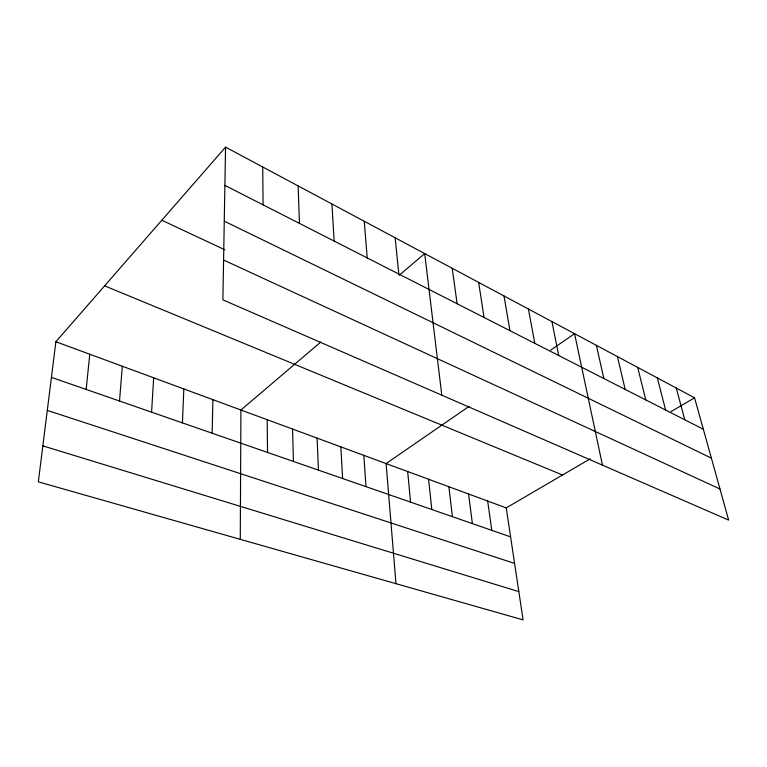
<?xml version="1.0" encoding="UTF-8"?>
<svg xmlns="http://www.w3.org/2000/svg" width="767" height="767" viewBox="0 0 767 767"><rect width="100%" height="100%" fill="white"/><g stroke="black" fill="none" stroke-linecap="round" stroke-linejoin="round"><path stroke-width="1.15" d="M240.272 539.335L240.924 410.009L320.75 342.053M225.556 147.12L222.89 299.849L728.65 520.103L694.576 397.833L225.556 147.12L55.895 341.737L38.35 481.839L523.084 619.88L506.23 507.898L55.895 341.737M212.143 433.202L212.9 399.665M182.431 422.885L183.831 388.936M151.578 412.167L153.659 377.805M119.518 401.026L122.327 366.243M86.163 389.435L89.768 354.229M399.262 275.228L424.697 253.57L441.802 395.187M469.088 406.376L386.098 463.575L395.983 583.687M550.716 350.126L574.569 333.683L602.459 465.147M506.23 507.898L590.168 458.848M671.039 411.582L694.576 397.833M42.856 445.867L518.837 591.625M47.305 410.383L514.59 563.429M51.437 377.374L510.592 536.881M104.628 285.842L562.527 475.003M223.581 260.042L719.983 489.02M161.799 220.254L224.865 249.793M224.261 221.174L711.383 458.148M224.884 185.384L703.329 429.242M676.264 388.044L684.797 419.798M657.319 377.92L665.622 410.029M637.713 367.441L645.766 399.904M617.416 356.588L625.182 389.415M596.381 345.342L603.84 378.534M551.933 321.584L558.692 355.524M528.434 309.024L534.791 343.338M504.024 295.976L509.93 330.673M478.637 282.4L484.063 317.49M487.668 501.052L491.781 530.352M452.214 268.287L457.122 303.751M468.56 493.996L472.395 523.612M448.868 486.738L452.415 516.67M428.58 479.25L431.821 509.518M395.13 237.77L398.811 274.04M407.67 471.532L410.575 502.136M364.248 221.26L367.22 257.933M363.836 455.358L366.003 486.652M331.948 203.993L334.134 241.068M340.855 446.873L342.609 478.531M317.107 438.12L318.439 470.133M298.142 185.921L299.466 223.398M292.563 429.06L293.425 461.446M267.184 419.693L267.549 452.453M262.717 166.985L263.091 204.856"/></g></svg>
